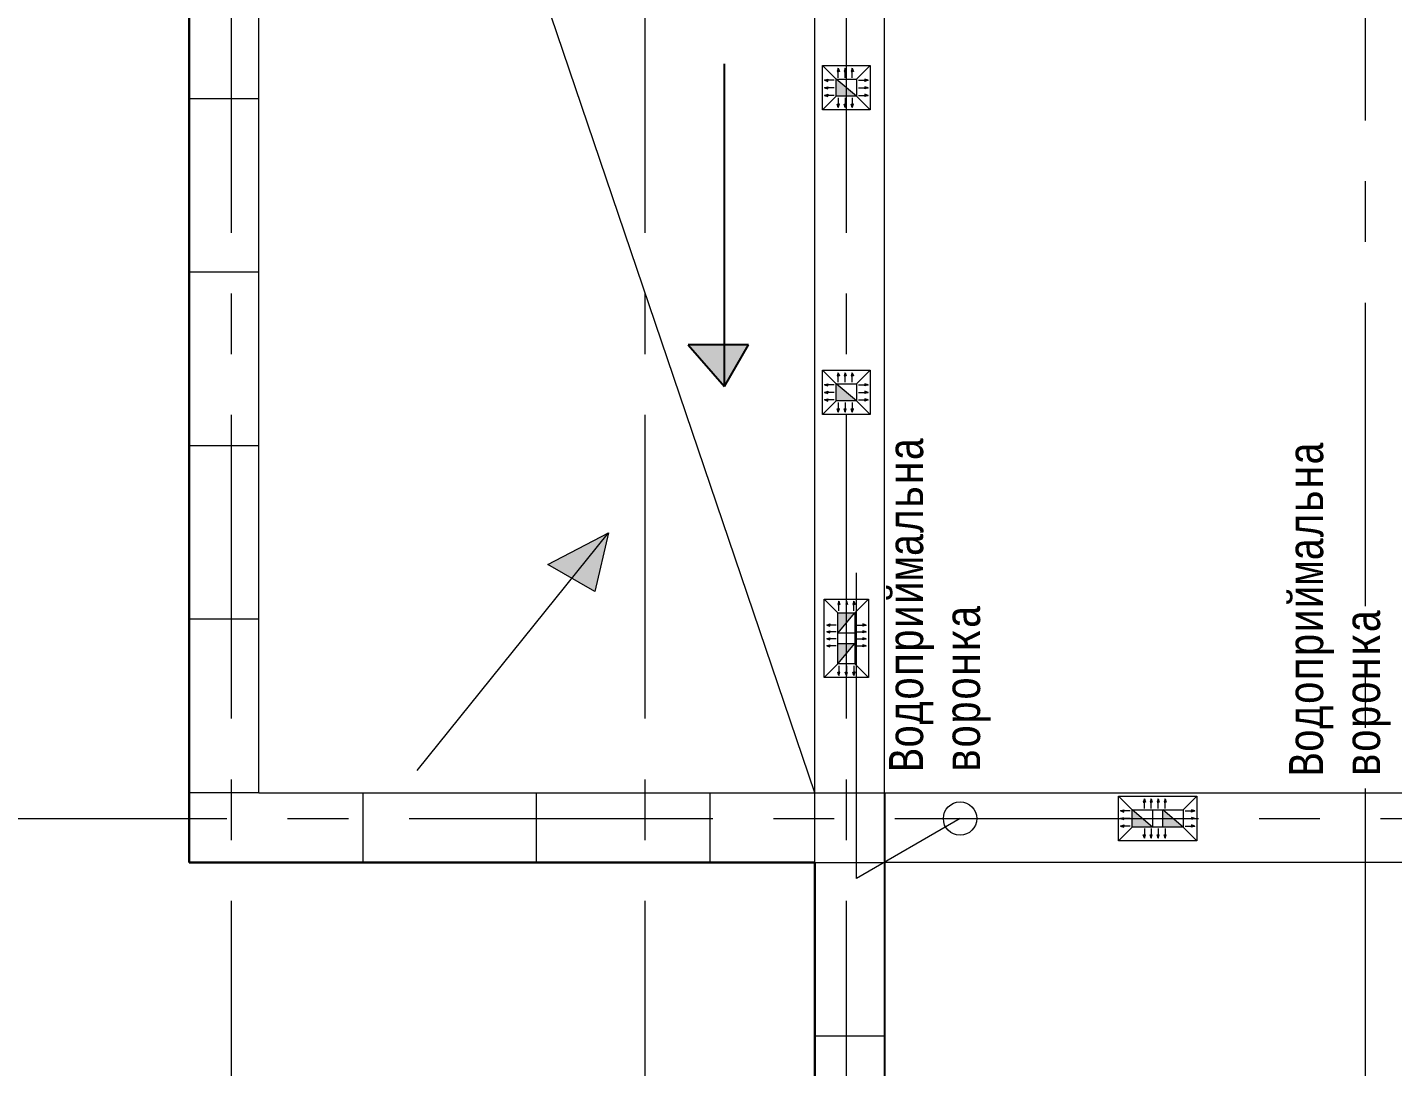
# Model space of a CAD drawing. Header units: millimetres. Extents: x -689206 to 4969298, y -1019800 to 703299.
# Drawn here: x -411986 to -401991, y -418470 to -410862 of the extents above; entities that cross this region are included whole.
import ezdxf

# ---------------------------------------------------------------- set-up
doc = ezdxf.new("R2010")
doc.units = ezdxf.units.MM
doc.linetypes.add('JIS_02_4.0', pattern=[5.5, 4, -1.5])
doc.linetypes.add('осеваяX2', pattern=[101.6, 63.5, -12.7, 12.7, -12.7])
doc.layers.add('кровля', color=211, linetype='Continuous')
doc.layers.add('четотам', color=7, linetype='Continuous')
for name, color, linetype, lineweight in [('РАЗМЕРЫ', 7, 'Continuous', 9), ('сваи', 7, 'JIS_02_4.0', 30), ('стены', 7, 'Continuous', 20)]:
    doc.layers.add(name, color=color, linetype=linetype, lineweight=lineweight)
doc.styles.add('Аннотативный', font='isocteur.ttf', dxfattribs={"width": 0.7, "height": 250})

msp = doc.modelspace()

# ---------------------------------------------------------------- hatches: boundary and pattern name
at = {"layer": 'кровля', "lineweight": 15, "true_color": 0x000000}
h = msp.add_hatch(color=18, dxfattribs=at)
h.dxf.hatch_style = 1
h.paths.add_polyline_path([(-406049.8, -411184.6), (-406041.7, -411184.6), (-406049.8, -411161)])
h.paths.add_polyline_path([(-406058, -411184.6), (-406049.8, -411184.6), (-406049.8, -411161)])
h = msp.add_hatch(color=18, dxfattribs=at)
h.dxf.hatch_style = 1
h.paths.add_polyline_path([(-405998.6, -411184.6), (-405990.5, -411184.6), (-405998.6, -411161)])
h.paths.add_polyline_path([(-406006.7, -411184.6), (-405998.6, -411184.6), (-405998.6, -411161)])
h = msp.add_hatch(color=18, dxfattribs=at)
h.dxf.hatch_style = 1
h.paths.add_polyline_path([(-405947.3, -411161), (-405955.5, -411184.6), (-405947.3, -411184.6)])
h.paths.add_polyline_path([(-405947.3, -411161), (-405947.3, -411184.6), (-405939.2, -411184.6)])
h = msp.add_hatch(color=18, dxfattribs=at)
h.dxf.hatch_style = 1
h.paths.add_polyline_path([(-406149.2, -411249.7), (-406125.6, -411257.8), (-406125.6, -411249.7)])
h.paths.add_polyline_path([(-406149.2, -411249.7), (-406125.6, -411249.7), (-406125.6, -411241.5)])
h = msp.add_hatch(color=18, dxfattribs=at)
h.dxf.hatch_style = 1
h.paths.add_polyline_path([(-406125.6, -411305), (-406125.6, -411296.8), (-406149.2, -411305)])
h.paths.add_polyline_path([(-406125.6, -411313.1), (-406125.6, -411305), (-406149.2, -411305)])
h = msp.add_hatch(color=18, dxfattribs=at)
h.dxf.hatch_style = 1
h.paths.add_polyline_path([(-405855.2, -411249.7), (-405855.2, -411257.8), (-405831.6, -411249.7)])
h.paths.add_polyline_path([(-405855.2, -411241.5), (-405855.2, -411249.7), (-405831.6, -411249.7)])
h = msp.add_hatch(color=18, dxfattribs=at)
h.dxf.hatch_style = 1
h.paths.add_polyline_path([(-405855.2, -411296.8), (-405855.2, -411305), (-405831.6, -411305)])
h.paths.add_polyline_path([(-405855.2, -411305), (-405855.2, -411313.1), (-405831.6, -411305)])
h = msp.add_hatch(color=18, dxfattribs=at)
h.dxf.hatch_style = 1
h.paths.add_polyline_path([(-406125.6, -411360.3), (-406125.6, -411352.1), (-406149.2, -411360.3)])
h.paths.add_polyline_path([(-406125.6, -411368.4), (-406125.6, -411360.3), (-406149.2, -411360.3)])
h = msp.add_hatch(color=18, dxfattribs=at)
h.dxf.hatch_style = 1
h.paths.add_polyline_path([(-405855.2, -411352.1), (-405855.2, -411360.3), (-405831.6, -411360.3)])
h.paths.add_polyline_path([(-405855.2, -411360.3), (-405855.2, -411368.4), (-405831.6, -411360.3)])
h = msp.add_hatch(color=18, dxfattribs=at)
h.dxf.hatch_style = 1
h.paths.add_polyline_path([(-406049.8, -411448.9), (-406041.7, -411425.3), (-406049.8, -411425.3)])
h.paths.add_polyline_path([(-406049.8, -411448.9), (-406049.8, -411425.3), (-406058, -411425.3)])
h = msp.add_hatch(color=18, dxfattribs=at)
h.dxf.hatch_style = 1
h.paths.add_polyline_path([(-405998.6, -411448.9), (-405990.5, -411425.3), (-405998.6, -411425.3)])
h.paths.add_polyline_path([(-405998.6, -411448.9), (-405998.6, -411425.3), (-406006.7, -411425.3)])
h = msp.add_hatch(color=18, dxfattribs=at)
h.dxf.hatch_style = 1
h.paths.add_polyline_path([(-405947.3, -411425.3), (-405955.5, -411425.3), (-405947.3, -411448.9)])
h.paths.add_polyline_path([(-405939.2, -411425.3), (-405947.3, -411425.3), (-405947.3, -411448.9)])
h = msp.add_hatch(color=18, dxfattribs=at)
h.dxf.hatch_style = 1
h.paths.add_polyline_path([(-406049.8, -413414.6), (-406041.7, -413414.6), (-406049.8, -413391)])
h.paths.add_polyline_path([(-406058, -413414.6), (-406049.8, -413414.6), (-406049.8, -413391)])
h = msp.add_hatch(color=18, dxfattribs=at)
h.dxf.hatch_style = 1
h.paths.add_polyline_path([(-405998.6, -413414.6), (-405990.5, -413414.6), (-405998.6, -413391)])
h.paths.add_polyline_path([(-406006.7, -413414.6), (-405998.6, -413414.6), (-405998.6, -413391)])
h = msp.add_hatch(color=18, dxfattribs=at)
h.dxf.hatch_style = 1
h.paths.add_polyline_path([(-405947.3, -413391), (-405955.5, -413414.6), (-405947.3, -413414.6)])
h.paths.add_polyline_path([(-405947.3, -413391), (-405947.3, -413414.6), (-405939.2, -413414.6)])
h = msp.add_hatch(color=18, dxfattribs=at)
h.dxf.hatch_style = 1
h.paths.add_polyline_path([(-406149.2, -413479.7), (-406125.6, -413487.8), (-406125.6, -413479.7)])
h.paths.add_polyline_path([(-406149.2, -413479.7), (-406125.6, -413479.7), (-406125.6, -413471.5)])
h = msp.add_hatch(color=18, dxfattribs=at)
h.dxf.hatch_style = 1
h.paths.add_polyline_path([(-405855.2, -413479.7), (-405855.2, -413487.8), (-405831.6, -413479.7)])
h.paths.add_polyline_path([(-405855.2, -413471.5), (-405855.2, -413479.7), (-405831.6, -413479.7)])
h = msp.add_hatch(color=18, dxfattribs=at)
h.dxf.hatch_style = 1
h.paths.add_polyline_path([(-406125.6, -413535), (-406125.6, -413526.8), (-406149.2, -413535)])
h.paths.add_polyline_path([(-406125.6, -413543.1), (-406125.6, -413535), (-406149.2, -413535)])
h = msp.add_hatch(color=18, dxfattribs=at)
h.dxf.hatch_style = 1
h.paths.add_polyline_path([(-406125.6, -413590.3), (-406125.6, -413582.1), (-406149.2, -413590.3)])
h.paths.add_polyline_path([(-406125.6, -413598.4), (-406125.6, -413590.3), (-406149.2, -413590.3)])
h = msp.add_hatch(color=18, dxfattribs=at)
h.dxf.hatch_style = 1
h.paths.add_polyline_path([(-405855.2, -413526.8), (-405855.2, -413535), (-405831.6, -413535)])
h.paths.add_polyline_path([(-405855.2, -413535), (-405855.2, -413543.1), (-405831.6, -413535)])
h = msp.add_hatch(color=18, dxfattribs=at)
h.dxf.hatch_style = 1
h.paths.add_polyline_path([(-405855.2, -413582.1), (-405855.2, -413590.3), (-405831.6, -413590.3)])
h.paths.add_polyline_path([(-405855.2, -413590.3), (-405855.2, -413598.4), (-405831.6, -413590.3)])
h = msp.add_hatch(color=18, dxfattribs=at)
h.dxf.hatch_style = 1
h.paths.add_polyline_path([(-406049.8, -413678.9), (-406041.7, -413655.3), (-406049.8, -413655.3)])
h.paths.add_polyline_path([(-406049.8, -413678.9), (-406049.8, -413655.3), (-406058, -413655.3)])
h = msp.add_hatch(color=18, dxfattribs=at)
h.dxf.hatch_style = 1
h.paths.add_polyline_path([(-405998.6, -413678.9), (-405990.5, -413655.3), (-405998.6, -413655.3)])
h.paths.add_polyline_path([(-405998.6, -413678.9), (-405998.6, -413655.3), (-406006.7, -413655.3)])
h = msp.add_hatch(color=18, dxfattribs=at)
h.dxf.hatch_style = 1
h.paths.add_polyline_path([(-405947.3, -413655.3), (-405955.5, -413655.3), (-405947.3, -413678.9)])
h.paths.add_polyline_path([(-405939.2, -413655.3), (-405947.3, -413655.3), (-405947.3, -413678.9)])
at = {"layer": 'кровля', "lineweight": 15}
h = msp.add_hatch(color=7, dxfattribs=at)
h.dxf.hatch_style = 1
h.paths.add_polyline_path([(-406045.7, -415086.7), (-406037.5, -415086.7), (-406045.7, -415063)])
h.paths.add_polyline_path([(-406053.8, -415086.7), (-406045.7, -415086.7), (-406045.7, -415063)])
h = msp.add_hatch(color=7, dxfattribs=at)
h.dxf.hatch_style = 1
h.paths.add_polyline_path([(-405990.4, -415086.7), (-405982.3, -415086.7), (-405990.4, -415063)])
h.paths.add_polyline_path([(-405998.5, -415086.7), (-405990.4, -415086.7), (-405990.4, -415063)])
h = msp.add_hatch(color=7, dxfattribs=at)
h.dxf.hatch_style = 1
h.paths.add_polyline_path([(-405935.1, -415063), (-405943.3, -415086.7), (-405935.1, -415086.7)])
h.paths.add_polyline_path([(-405935.1, -415063), (-405935.1, -415086.7), (-405927, -415086.7)])
h = msp.add_hatch(color=7, dxfattribs=at)
h.dxf.hatch_style = 1
h.paths.add_polyline_path([(-406134.4, -415237.3), (-406110.7, -415245.5), (-406110.7, -415237.3)])
h.paths.add_polyline_path([(-406134.4, -415237.3), (-406110.7, -415237.3), (-406110.7, -415229.2)])
h = msp.add_hatch(color=7, dxfattribs=at)
h.dxf.hatch_style = 1
h.paths.add_polyline_path([(-406134.4, -415287.1), (-406110.7, -415295.3), (-406110.7, -415287.1)])
h.paths.add_polyline_path([(-406134.4, -415287.1), (-406110.7, -415287.1), (-406110.7, -415279)])
h = msp.add_hatch(color=7, dxfattribs=at)
h.dxf.hatch_style = 1
h.paths.add_polyline_path([(-405870.1, -415237.3), (-405870.1, -415245.5), (-405846.4, -415237.3)])
h.paths.add_polyline_path([(-405870.1, -415229.2), (-405870.1, -415237.3), (-405846.4, -415237.3)])
h = msp.add_hatch(color=7, dxfattribs=at)
h.dxf.hatch_style = 1
h.paths.add_polyline_path([(-405870.1, -415287.1), (-405870.1, -415295.3), (-405846.4, -415287.1)])
h.paths.add_polyline_path([(-405870.1, -415279), (-405870.1, -415287.1), (-405846.4, -415287.1)])
h = msp.add_hatch(color=7, dxfattribs=at)
h.dxf.hatch_style = 1
h.paths.add_polyline_path([(-406134.4, -415338.4), (-406110.7, -415346.5), (-406110.7, -415338.4)])
h.paths.add_polyline_path([(-406134.4, -415338.4), (-406110.7, -415338.4), (-406110.7, -415330.2)])
h = msp.add_hatch(color=7, dxfattribs=at)
h.dxf.hatch_style = 1
h.paths.add_polyline_path([(-406110.7, -415389.6), (-406110.7, -415381.5), (-406134.4, -415389.6)])
h.paths.add_polyline_path([(-406110.7, -415397.8), (-406110.7, -415389.6), (-406134.4, -415389.6)])
h = msp.add_hatch(color=7, dxfattribs=at)
h.dxf.hatch_style = 1
h.paths.add_polyline_path([(-405870.1, -415338.4), (-405870.1, -415346.5), (-405846.4, -415338.4)])
h.paths.add_polyline_path([(-405870.1, -415330.2), (-405870.1, -415338.4), (-405846.4, -415338.4)])
h = msp.add_hatch(color=7, dxfattribs=at)
h.dxf.hatch_style = 1
h.paths.add_polyline_path([(-405846.4, -415389.6), (-405870.1, -415381.5), (-405870.1, -415389.6)])
h.paths.add_polyline_path([(-405846.4, -415389.6), (-405870.1, -415389.6), (-405870.1, -415397.8)])
h = msp.add_hatch(color=7, dxfattribs=at)
h.dxf.hatch_style = 1
h.paths.add_polyline_path([(-406045.7, -415606.9), (-406037.5, -415583.3), (-406045.7, -415583.3)])
h.paths.add_polyline_path([(-406045.7, -415606.9), (-406045.7, -415583.3), (-406053.8, -415583.3)])
h = msp.add_hatch(color=7, dxfattribs=at)
h.dxf.hatch_style = 1
h.paths.add_polyline_path([(-405935.1, -415583.3), (-405943.3, -415583.3), (-405935.1, -415606.9)])
h.paths.add_polyline_path([(-405927, -415583.3), (-405935.1, -415583.3), (-405935.1, -415606.9)])
h = msp.add_hatch(color=7, dxfattribs=at)
h.dxf.hatch_style = 1
h.paths.add_polyline_path([(-403983.2, -416598.6), (-403959.6, -416606.8), (-403959.6, -416598.6)])
h.paths.add_polyline_path([(-403983.2, -416598.6), (-403959.6, -416598.6), (-403959.6, -416590.5)])
h = msp.add_hatch(color=7, dxfattribs=at)
h.dxf.hatch_style = 1
h.paths.add_polyline_path([(-403808.9, -416533.6), (-403800.8, -416533.6), (-403808.9, -416509.9)])
h.paths.add_polyline_path([(-403817.1, -416533.6), (-403808.9, -416533.6), (-403808.9, -416509.9)])
h = msp.add_hatch(color=7, dxfattribs=at)
h.dxf.hatch_style = 1
h.paths.add_polyline_path([(-403759.1, -416533.6), (-403751, -416533.6), (-403759.1, -416509.9)])
h.paths.add_polyline_path([(-403767.3, -416533.6), (-403759.1, -416533.6), (-403759.1, -416509.9)])
h = msp.add_hatch(color=7, dxfattribs=at)
h.dxf.hatch_style = 1
h.paths.add_polyline_path([(-403707.9, -416533.6), (-403699.7, -416533.6), (-403707.9, -416509.9)])
h.paths.add_polyline_path([(-403716, -416533.6), (-403707.9, -416533.6), (-403707.9, -416509.9)])
h = msp.add_hatch(color=7, dxfattribs=at)
h.dxf.hatch_style = 1
h.paths.add_polyline_path([(-403656.6, -416509.9), (-403664.8, -416533.6), (-403656.6, -416533.6)])
h.paths.add_polyline_path([(-403656.6, -416509.9), (-403656.6, -416533.6), (-403648.5, -416533.6)])
h = msp.add_hatch(color=7, dxfattribs=at)
h.dxf.hatch_style = 1
h.paths.add_polyline_path([(-403463, -416598.6), (-403463, -416606.8), (-403439.3, -416598.6)])
h.paths.add_polyline_path([(-403463, -416590.5), (-403463, -416598.6), (-403439.3, -416598.6)])
h = msp.add_hatch(color=7, dxfattribs=at)
h.dxf.hatch_style = 1
h.paths.add_polyline_path([(-403959.6, -416653.9), (-403959.6, -416645.8), (-403983.2, -416653.9)])
h.paths.add_polyline_path([(-403959.6, -416662), (-403959.6, -416653.9), (-403983.2, -416653.9)])
h = msp.add_hatch(color=7, dxfattribs=at)
h.dxf.hatch_style = 1
h.paths.add_polyline_path([(-403959.6, -416709.2), (-403959.6, -416701.1), (-403983.2, -416709.2)])
h.paths.add_polyline_path([(-403959.6, -416717.3), (-403959.6, -416709.2), (-403983.2, -416709.2)])
h = msp.add_hatch(color=7, dxfattribs=at)
h.dxf.hatch_style = 1
h.paths.add_polyline_path([(-403439.3, -416653.9), (-403463, -416645.8), (-403463, -416653.9)])
h.paths.add_polyline_path([(-403439.3, -416653.9), (-403463, -416653.9), (-403463, -416662)])
h = msp.add_hatch(color=7, dxfattribs=at)
h.dxf.hatch_style = 1
h.paths.add_polyline_path([(-403439.3, -416709.2), (-403463, -416701.1), (-403463, -416709.2)])
h.paths.add_polyline_path([(-403439.3, -416709.2), (-403463, -416709.2), (-403463, -416717.3)])
h = msp.add_hatch(color=7, dxfattribs=at)
h.dxf.hatch_style = 1
h.paths.add_polyline_path([(-403808.9, -416797.9), (-403800.8, -416774.3), (-403808.9, -416774.3)])
h.paths.add_polyline_path([(-403808.9, -416797.9), (-403808.9, -416774.3), (-403817.1, -416774.3)])
h = msp.add_hatch(color=7, dxfattribs=at)
h.dxf.hatch_style = 1
h.paths.add_polyline_path([(-403759.1, -416797.9), (-403751, -416774.3), (-403759.1, -416774.3)])
h.paths.add_polyline_path([(-403759.1, -416797.9), (-403759.1, -416774.3), (-403767.3, -416774.3)])
h = msp.add_hatch(color=7, dxfattribs=at)
h.dxf.hatch_style = 1
h.paths.add_polyline_path([(-403707.9, -416797.9), (-403699.7, -416774.3), (-403707.9, -416774.3)])
h.paths.add_polyline_path([(-403707.9, -416797.9), (-403707.9, -416774.3), (-403716, -416774.3)])
h = msp.add_hatch(color=7, dxfattribs=at)
h.dxf.hatch_style = 1
h.paths.add_polyline_path([(-403656.6, -416774.3), (-403664.8, -416774.3), (-403656.6, -416797.9)])
h.paths.add_polyline_path([(-403648.5, -416774.3), (-403656.6, -416774.3), (-403656.6, -416797.9)])
at = {"layer": 'РАЗМЕРЫ', "lineweight": 20, "ltscale": 150}
h = msp.add_hatch(color=256, dxfattribs=at)
h.dxf.hatch_style = 1
h.paths.add_polyline_path([(-406065.4, -411242.5), (-406065.4, -411367.5), (-405915.4, -411367.5)])
h = msp.add_hatch(color=256, dxfattribs=at)
h.dxf.hatch_style = 1
h.paths.add_polyline_path([(-406065.4, -413472.5), (-406065.4, -413597.5), (-405915.4, -413597.5)])
h = msp.add_hatch(color=256, dxfattribs=at)
h.dxf.hatch_style = 1
h.paths.add_polyline_path([(-405927.9, -415148.1), (-406052.9, -415148.1), (-406052.9, -415298.1)])
h.paths.add_polyline_path([(-405927.9, -415371.8), (-406052.9, -415371.8), (-406052.9, -415521.8)])
h = msp.add_hatch(color=256, dxfattribs=at)
h.dxf.hatch_style = 1
h.paths.add_polyline_path([(-403898.2, -416591.4), (-403898.2, -416716.4), (-403748.2, -416716.4)])
h.paths.add_polyline_path([(-403674.4, -416591.4), (-403674.4, -416716.4), (-403524.4, -416716.4)])
at = {"layer": 'сваи', "lineweight": 20, "ltscale": 15000}
h = msp.add_hatch(color=256, dxfattribs=at)
h.dxf.hatch_style = 1
h.paths.add_polyline_path([(-408175.1, -414794), (-408000.3, -414895), (-407732.4, -414561.9)])
h.paths.add_polyline_path([(-408000.3, -414895), (-407832.4, -414991.9), (-407732.4, -414561.9)])
h.paths.add_polyline_path([(-406882.4, -413186.4), (-406882.4, -413490.4), (-406706.8, -413186.4)])
h.paths.add_polyline_path([(-407147.2, -413186.4), (-406882.4, -413490.4), (-406882.4, -413186.4)])
h.paths.add_polyline_path([(-401461.3, -414998.3), (-401189.5, -415366.7), (-401189.5, -414998.3)])
h.paths.add_polyline_path([(-401189.5, -414998.3), (-401189.5, -415366.7), (-400976.8, -414998.3)])
h.paths.add_polyline_path([(-401510.6, -418324.8), (-401234.3, -418324.8), (-401234.3, -417846.2)])
h.paths.add_polyline_path([(-401234.3, -417846.2), (-401234.3, -418324.8), (-400998.9, -418324.8)])
h.paths.add_polyline_path([(-395372.4, -415546.4), (-395372.4, -415850.4), (-395196.8, -415546.4)])
h.paths.add_polyline_path([(-395637.2, -415546.4), (-395372.4, -415850.4), (-395372.4, -415546.4)])
h.paths.add_polyline_path([(-395599.6, -418013.1), (-395424, -418013.1), (-395424, -417709.1)])
h.paths.add_polyline_path([(-395424, -417709.1), (-395424, -418013.1), (-395159.2, -418013.1)])
h.paths.add_polyline_path([(-390317.2, -413186.4), (-390052.4, -413490.4), (-390052.4, -413186.4)])
h.paths.add_polyline_path([(-390052.4, -413186.4), (-390052.4, -413490.4), (-389876.8, -413186.4)])
h.paths.add_polyline_path([(-389152.4, -414561.9), (-388920.2, -415004.7), (-388819.3, -414829.9)])
h.paths.add_polyline_path([(-389152.4, -414561.9), (-388819.3, -414829.9), (-388722.4, -414661.9)])

# ---------------------------------------------------------------- linework, layer by layer
at = {"layer": 'кровля', "color": 18, "lineweight": 15, "true_color": 0x000000}
for p, q in [((-406065.4, -411242.5), (-406165.4, -411142.5)), ((-406049.8, -411161), (-406058, -411184.6)), ((-406058, -411184.6), (-406049.8, -411184.6)), ((-406049.8, -411231), (-406049.8, -411161)), ((-406049.8, -411161), (-406041.7, -411184.6)), ((-406041.7, -411184.6), (-406049.8, -411184.6)), ((-405998.6, -411161), (-406006.7, -411184.6)), ((-406006.7, -411184.6), (-405998.6, -411184.6)), ((-405998.6, -411231), (-405998.6, -411161)), ((-405998.6, -411161), (-405990.5, -411184.6)), ((-405990.5, -411184.6), (-405998.6, -411184.6)), ((-405947.3, -411161), (-405955.5, -411184.6)), ((-405955.5, -411184.6), (-405947.3, -411184.6)), ((-405947.3, -411231), (-405947.3, -411161)), ((-405947.3, -411161), (-405939.2, -411184.6)), ((-405939.2, -411184.6), (-405947.3, -411184.6)), ((-405915.4, -411242.5), (-405815.4, -411142.5)), ((-406149.2, -411249.7), (-406125.6, -411241.5)), ((-406079.2, -411249.7), (-406149.2, -411249.7)), ((-406149.2, -411249.7), (-406125.6, -411257.8)), ((-406149.2, -411305), (-406125.6, -411296.8)), ((-406079.2, -411305), (-406149.2, -411305)), ((-406149.2, -411305), (-406125.6, -411313.1)), ((-406125.6, -411241.5), (-406125.6, -411249.7)), ((-406125.6, -411257.8), (-406125.6, -411249.7)), ((-406125.6, -411296.8), (-406125.6, -411305)), ((-406125.6, -411313.1), (-406125.6, -411305)), ((-405901.6, -411249.7), (-405831.6, -411249.7)), ((-405901.6, -411305), (-405831.6, -411305)), ((-405831.6, -411249.7), (-405855.2, -411241.5)), ((-405855.2, -411241.5), (-405855.2, -411249.7)), ((-405831.6, -411249.7), (-405855.2, -411257.8)), ((-405855.2, -411257.8), (-405855.2, -411249.7)), ((-405831.6, -411305), (-405855.2, -411296.8)), ((-405855.2, -411296.8), (-405855.2, -411305)), ((-405831.6, -411305), (-405855.2, -411313.1)), ((-405855.2, -411313.1), (-405855.2, -411305)), ((-406065.4, -411367.5), (-406165.4, -411467.5)), ((-406149.2, -411360.3), (-406125.6, -411352.1)), ((-406079.2, -411360.3), (-406149.2, -411360.3)), ((-406149.2, -411360.3), (-406125.6, -411368.4)), ((-406125.6, -411352.1), (-406125.6, -411360.3)), ((-406125.6, -411368.4), (-406125.6, -411360.3)), ((-406049.8, -411378.9), (-406049.8, -411448.9)), ((-405998.6, -411378.9), (-405998.6, -411448.9)), ((-405947.3, -411378.9), (-405947.3, -411448.9)), ((-405915.4, -411367.5), (-405815.4, -411467.5)), ((-405901.6, -411360.3), (-405831.6, -411360.3)), ((-405831.6, -411360.3), (-405855.2, -411352.1)), ((-405855.2, -411352.1), (-405855.2, -411360.3)), ((-405831.6, -411360.3), (-405855.2, -411368.4)), ((-405855.2, -411368.4), (-405855.2, -411360.3)), ((-406049.8, -411448.9), (-406058, -411425.3)), ((-406058, -411425.3), (-406049.8, -411425.3)), ((-406049.8, -411448.9), (-406041.7, -411425.3)), ((-406041.7, -411425.3), (-406049.8, -411425.3)), ((-405998.6, -411448.9), (-406006.7, -411425.3)), ((-406006.7, -411425.3), (-405998.6, -411425.3)), ((-405998.6, -411448.9), (-405990.5, -411425.3)), ((-405990.5, -411425.3), (-405998.6, -411425.3)), ((-405947.3, -411448.9), (-405955.5, -411425.3)), ((-405955.5, -411425.3), (-405947.3, -411425.3)), ((-405947.3, -411448.9), (-405939.2, -411425.3)), ((-405939.2, -411425.3), (-405947.3, -411425.3)), ((-406065.4, -413472.5), (-406165.4, -413372.5)), ((-406049.8, -413391), (-406058, -413414.6)), ((-406049.8, -413461), (-406049.8, -413391)), ((-406049.8, -413391), (-406041.7, -413414.6)), ((-405998.6, -413391), (-406006.7, -413414.6)), ((-405998.6, -413461), (-405998.6, -413391)), ((-405998.6, -413391), (-405990.5, -413414.6)), ((-405947.3, -413391), (-405955.5, -413414.6)), ((-405947.3, -413461), (-405947.3, -413391)), ((-405947.3, -413391), (-405939.2, -413414.6)), ((-405915.4, -413472.5), (-405815.4, -413372.5)), ((-406149.2, -413479.7), (-406125.6, -413471.5)), ((-406079.2, -413479.7), (-406149.2, -413479.7)), ((-406149.2, -413479.7), (-406125.6, -413487.8)), ((-406125.6, -413471.5), (-406125.6, -413479.7)), ((-406125.6, -413487.8), (-406125.6, -413479.7)), ((-406058, -413414.6), (-406049.8, -413414.6)), ((-406041.7, -413414.6), (-406049.8, -413414.6)), ((-406006.7, -413414.6), (-405998.6, -413414.6)), ((-405990.5, -413414.6), (-405998.6, -413414.6)), ((-405955.5, -413414.6), (-405947.3, -413414.6)), ((-405939.2, -413414.6), (-405947.3, -413414.6)), ((-405901.6, -413479.7), (-405831.6, -413479.7)), ((-405831.6, -413479.7), (-405855.2, -413471.5)), ((-405855.2, -413471.5), (-405855.2, -413479.7)), ((-405831.6, -413479.7), (-405855.2, -413487.8)), ((-405855.2, -413487.8), (-405855.2, -413479.7)), ((-406065.4, -413597.5), (-406165.4, -413697.5)), ((-406149.2, -413535), (-406125.6, -413526.8)), ((-406079.2, -413535), (-406149.2, -413535)), ((-406149.2, -413535), (-406125.6, -413543.1)), ((-406149.2, -413590.3), (-406125.6, -413582.1)), ((-406079.2, -413590.3), (-406149.2, -413590.3)), ((-406149.2, -413590.3), (-406125.6, -413598.4)), ((-406125.6, -413526.8), (-406125.6, -413535)), ((-406125.6, -413543.1), (-406125.6, -413535)), ((-406125.6, -413582.1), (-406125.6, -413590.3)), ((-406125.6, -413598.4), (-406125.6, -413590.3)), ((-405915.4, -413597.5), (-405815.4, -413697.5)), ((-405901.6, -413535), (-405831.6, -413535)), ((-405901.6, -413590.3), (-405831.6, -413590.3)), ((-405831.6, -413535), (-405855.2, -413526.8)), ((-405855.2, -413526.8), (-405855.2, -413535)), ((-405831.6, -413535), (-405855.2, -413543.1)), ((-405855.2, -413543.1), (-405855.2, -413535)), ((-405831.6, -413590.3), (-405855.2, -413582.1)), ((-405855.2, -413582.1), (-405855.2, -413590.3)), ((-405831.6, -413590.3), (-405855.2, -413598.4)), ((-405855.2, -413598.4), (-405855.2, -413590.3)), ((-406049.8, -413678.9), (-406058, -413655.3)), ((-406058, -413655.3), (-406049.8, -413655.3)), ((-406049.8, -413608.9), (-406049.8, -413678.9)), ((-406049.8, -413678.9), (-406041.7, -413655.3)), ((-406041.7, -413655.3), (-406049.8, -413655.3)), ((-405998.6, -413678.9), (-406006.7, -413655.3)), ((-406006.7, -413655.3), (-405998.6, -413655.3)), ((-405998.6, -413608.9), (-405998.6, -413678.9)), ((-405998.6, -413678.9), (-405990.5, -413655.3)), ((-405990.5, -413655.3), (-405998.6, -413655.3)), ((-405947.3, -413678.9), (-405955.5, -413655.3)), ((-405955.5, -413655.3), (-405947.3, -413655.3)), ((-405947.3, -413608.9), (-405947.3, -413678.9)), ((-405947.3, -413678.9), (-405939.2, -413655.3)), ((-405939.2, -413655.3), (-405947.3, -413655.3))]:
    msp.add_line(p, q, dxfattribs=at)
at = {"layer": 'кровля', "color": 7, "lineweight": 15}
for p, q in [((-406052.9, -415148.1), (-406152.9, -415048.1)), ((-406045.7, -415063), (-406053.8, -415086.7)), ((-406053.8, -415086.7), (-406045.7, -415086.7)), ((-406045.7, -415133), (-406045.7, -415063)), ((-406045.7, -415063), (-406037.5, -415086.7)), ((-406037.5, -415086.7), (-406045.7, -415086.7)), ((-405990.4, -415133), (-405990.4, -415063)), ((-405990.4, -415063), (-405982.3, -415086.7)), ((-405935.1, -415063), (-405943.3, -415086.7)), ((-405943.3, -415086.7), (-405935.1, -415086.7)), ((-405935.1, -415133), (-405935.1, -415063)), ((-405935.1, -415063), (-405927, -415086.7)), ((-405927, -415086.7), (-405935.1, -415086.7)), ((-405927.9, -415148.1), (-405827.9, -415048.1)), ((-406134.4, -415237.3), (-406110.7, -415229.2)), ((-406064.4, -415237.3), (-406134.4, -415237.3)), ((-406134.4, -415237.3), (-406110.7, -415245.5)), ((-406134.4, -415287.1), (-406110.7, -415279)), ((-406064.4, -415287.1), (-406134.4, -415287.1)), ((-406134.4, -415287.1), (-406110.7, -415295.3)), ((-406110.7, -415229.2), (-406110.7, -415237.3)), ((-406110.7, -415245.5), (-406110.7, -415237.3)), ((-406110.7, -415279), (-406110.7, -415287.1)), ((-406110.7, -415295.3), (-406110.7, -415287.1)), ((-405916.4, -415237.3), (-405846.4, -415237.3)), ((-405916.4, -415287.1), (-405846.4, -415287.1)), ((-405846.4, -415237.3), (-405870.1, -415229.2)), ((-405870.1, -415229.2), (-405870.1, -415237.3)), ((-405846.4, -415237.3), (-405870.1, -415245.5)), ((-405870.1, -415245.5), (-405870.1, -415237.3)), ((-405846.4, -415287.1), (-405870.1, -415279)), ((-405870.1, -415279), (-405870.1, -415287.1)), ((-405846.4, -415287.1), (-405870.1, -415295.3)), ((-405870.1, -415295.3), (-405870.1, -415287.1)), ((-406134.4, -415338.4), (-406110.7, -415330.2)), ((-406064.4, -415338.4), (-406134.4, -415338.4)), ((-406134.4, -415338.4), (-406110.7, -415346.5)), ((-406134.4, -415389.6), (-406110.7, -415381.5)), ((-406064.4, -415389.6), (-406134.4, -415389.6)), ((-406134.4, -415389.6), (-406110.7, -415397.8)), ((-406110.7, -415330.2), (-406110.7, -415338.4)), ((-406110.7, -415346.5), (-406110.7, -415338.4)), ((-406110.7, -415381.5), (-406110.7, -415389.6)), ((-406110.7, -415397.8), (-406110.7, -415389.6)), ((-405916.4, -415338.4), (-405846.4, -415338.4)), ((-405916.4, -415389.6), (-405846.4, -415389.6)), ((-405846.4, -415338.4), (-405870.1, -415330.2)), ((-405870.1, -415330.2), (-405870.1, -415338.4)), ((-405846.4, -415338.4), (-405870.1, -415346.5)), ((-405870.1, -415346.5), (-405870.1, -415338.4)), ((-405846.4, -415389.6), (-405870.1, -415381.5)), ((-405870.1, -415381.5), (-405870.1, -415389.6)), ((-405846.4, -415389.6), (-405870.1, -415397.8)), ((-405870.1, -415397.8), (-405870.1, -415389.6)), ((-406052.9, -415521.8), (-406152.9, -415621.8)), ((-406045.7, -415606.9), (-406053.8, -415583.3)), ((-406053.8, -415583.3), (-406045.7, -415583.3)), ((-406045.7, -415536.9), (-406045.7, -415606.9)), ((-406045.7, -415606.9), (-406037.5, -415583.3)), ((-406037.5, -415583.3), (-406045.7, -415583.3)), ((-405990.4, -415606.9), (-405998.5, -415583.3)), ((-405998.5, -415583.3), (-405990.4, -415583.3)), ((-405990.4, -415536.9), (-405990.4, -415606.9)), ((-405990.4, -415606.9), (-405982.3, -415583.3)), ((-405935.1, -415606.9), (-405943.3, -415583.3)), ((-405943.3, -415583.3), (-405935.1, -415583.3)), ((-405935.1, -415536.9), (-405935.1, -415606.9)), ((-405935.1, -415606.9), (-405927, -415583.3)), ((-405927, -415583.3), (-405935.1, -415583.3)), ((-405927.9, -415521.8), (-405827.9, -415621.8)), ((-403898.2, -416591.4), (-403998.2, -416491.4)), ((-403524.4, -416591.4), (-403424.4, -416491.4)), ((-403983.2, -416598.6), (-403959.6, -416590.5)), ((-403913.2, -416598.6), (-403983.2, -416598.6)), ((-403983.2, -416598.6), (-403959.6, -416606.8)), ((-403959.6, -416590.5), (-403959.6, -416598.6)), ((-403959.6, -416606.8), (-403959.6, -416598.6)), ((-403808.9, -416509.9), (-403817.1, -416533.6)), ((-403817.1, -416533.6), (-403808.9, -416533.6)), ((-403808.9, -416579.9), (-403808.9, -416509.9)), ((-403808.9, -416509.9), (-403800.8, -416533.6)), ((-403800.8, -416533.6), (-403808.9, -416533.6)), ((-403759.1, -416509.9), (-403767.3, -416533.6)), ((-403767.3, -416533.6), (-403759.1, -416533.6)), ((-403759.1, -416579.9), (-403759.1, -416509.9)), ((-403759.1, -416509.9), (-403751, -416533.6)), ((-403751, -416533.6), (-403759.1, -416533.6)), ((-403707.9, -416509.9), (-403716, -416533.6)), ((-403716, -416533.6), (-403707.9, -416533.6)), ((-403707.9, -416579.9), (-403707.9, -416509.9)), ((-403707.9, -416509.9), (-403699.7, -416533.6)), ((-403699.7, -416533.6), (-403707.9, -416533.6)), ((-403656.6, -416509.9), (-403664.8, -416533.6)), ((-403664.8, -416533.6), (-403656.6, -416533.6)), ((-403656.6, -416579.9), (-403656.6, -416509.9)), ((-403656.6, -416509.9), (-403648.5, -416533.6)), ((-403648.5, -416533.6), (-403656.6, -416533.6)), ((-403509.3, -416598.6), (-403439.3, -416598.6)), ((-403439.3, -416598.6), (-403463, -416590.5)), ((-403463, -416590.5), (-403463, -416598.6)), ((-403439.3, -416598.6), (-403463, -416606.8)), ((-403463, -416606.8), (-403463, -416598.6)), ((-403983.2, -416653.9), (-403959.6, -416645.8)), ((-403913.2, -416653.9), (-403983.2, -416653.9)), ((-403983.2, -416653.9), (-403959.6, -416662)), ((-403983.2, -416709.2), (-403959.6, -416701.1)), ((-403959.6, -416662), (-403959.6, -416653.9)), ((-403959.6, -416701.1), (-403959.6, -416709.2)), ((-403509.3, -416653.9), (-403439.3, -416653.9)), ((-403439.3, -416653.9), (-403463, -416645.8)), ((-403463, -416645.8), (-403463, -416653.9)), ((-403439.3, -416653.9), (-403463, -416662)), ((-403439.3, -416709.2), (-403463, -416701.1)), ((-403463, -416701.1), (-403463, -416709.2)), ((-403898.2, -416716.4), (-403998.2, -416816.4)), ((-403913.2, -416709.2), (-403983.2, -416709.2)), ((-403983.2, -416709.2), (-403959.6, -416717.3)), ((-403959.6, -416717.3), (-403959.6, -416709.2)), ((-403808.9, -416797.9), (-403817.1, -416774.3)), ((-403817.1, -416774.3), (-403808.9, -416774.3)), ((-403808.9, -416727.9), (-403808.9, -416797.9)), ((-403808.9, -416797.9), (-403800.8, -416774.3)), ((-403800.8, -416774.3), (-403808.9, -416774.3)), ((-403759.1, -416797.9), (-403767.3, -416774.3)), ((-403767.3, -416774.3), (-403759.1, -416774.3)), ((-403759.1, -416727.9), (-403759.1, -416797.9)), ((-403759.1, -416797.9), (-403751, -416774.3)), ((-403751, -416774.3), (-403759.1, -416774.3)), ((-403707.9, -416797.9), (-403716, -416774.3)), ((-403716, -416774.3), (-403707.9, -416774.3)), ((-403707.9, -416727.9), (-403707.9, -416797.9)), ((-403707.9, -416797.9), (-403699.7, -416774.3)), ((-403699.7, -416774.3), (-403707.9, -416774.3)), ((-403656.6, -416797.9), (-403664.8, -416774.3)), ((-403664.8, -416774.3), (-403656.6, -416774.3)), ((-403656.6, -416727.9), (-403656.6, -416797.9)), ((-403656.6, -416797.9), (-403648.5, -416774.3)), ((-403648.5, -416774.3), (-403656.6, -416774.3)), ((-403524.4, -416716.4), (-403424.4, -416816.4)), ((-403509.3, -416709.2), (-403439.3, -416709.2)), ((-403439.3, -416709.2), (-403463, -416717.3)), ((-403463, -416717.3), (-403463, -416709.2))]:
    msp.add_line(p, q, dxfattribs=at)
at = {"layer": 'кровля', "color": 18, "lineweight": 15, "true_color": 0x000000}
for points in [[(-406165.4, -411467.5), (-406165.4, -411142.5), (-405815.4, -411142.5), (-405815.4, -411467.5)], [(-406065.4, -411367.5), (-406065.4, -411242.5), (-405915.4, -411242.5), (-405915.4, -411367.5)], [(-406165.4, -413697.5), (-406165.4, -413372.5), (-405815.4, -413372.5), (-405815.4, -413697.5)], [(-406065.4, -413597.5), (-406065.4, -413472.5), (-405915.4, -413472.5), (-405915.4, -413597.5)]]:
    msp.add_lwpolyline(points, close=True, dxfattribs=at)
at = {"layer": 'кровля', "color": 7, "lineweight": 15}
for points in [[(-406152.9, -415048.1), (-405827.9, -415048.1), (-405827.9, -415621.8), (-406152.9, -415621.8)], [(-406052.9, -415148.1), (-405927.9, -415148.1), (-405927.9, -415521.8), (-406052.9, -415521.8)], [(-403998.2, -416816.4), (-403998.2, -416491.4), (-403424.4, -416491.4), (-403424.4, -416816.4)], [(-403898.2, -416716.4), (-403898.2, -416591.4), (-403524.4, -416591.4), (-403524.4, -416716.4)]]:
    msp.add_lwpolyline(points, close=True, dxfattribs=at)
at = {"layer": 'РАЗМЕРЫ', "linetype": 'осеваяX2', "lineweight": 5, "ltscale": 35}
msp.add_line((-402192.4, -398653.9), (-402192.4, -465706.6), dxfattribs=at)
at = {"layer": 'РАЗМЕРЫ', "lineweight": 20, "ltscale": 150}
for p, q in [((-406220.9, -416974.8), (-406220.9, -404472.7)), ((-405710.9, -416464.9), (-405710.9, -404472.7)), ((-410290.4, -411384.9), (-410800.4, -411384.9)), ((-410290.4, -412654.9), (-410800.4, -412654.9)), ((-410290.4, -413924.9), (-410800.4, -413924.9)), ((-405917.1, -417092.1), (-405917.1, -414855)), ((-410290.4, -415194.9), (-410800.4, -415194.9)), ((-410290.4, -416464.9), (-410800.4, -416464.9)), ((-409530.4, -416463.8), (-409530.4, -416974.9)), ((-408260.4, -416463.8), (-408260.4, -416974.9)), ((-406990.4, -416466.4), (-406990.4, -416977.6)), ((-405710.9, -416464.9), (-391036.5, -416464.9)), ((-405158.2, -416653.9), (-405917.1, -417092.1)), ((-406220.9, -416974.8), (-405710.9, -416974.8)), ((-391036.5, -416974.8), (-405710.9, -416974.8)), ((-406220.9, -418244.8), (-405710.9, -418244.8))]:
    msp.add_line(p, q, dxfattribs=at)
at = {"layer": 'РАЗМЕРЫ', "lineweight": 25, "ltscale": 150}
for p, q in [((-406882.4, -413490.4), (-406882.4, -411130)), ((-406706.8, -413186.4), (-407147.2, -413186.4)), ((-407147.2, -413186.4), (-406882.4, -413490.4)), ((-406882.4, -413490.4), (-406706.8, -413186.4))]:
    msp.add_line(p, q, dxfattribs=at)
at = {"layer": 'РАЗМЕРЫ', "lineweight": 20, "ltscale": 150}
msp.add_circle((-405158.2, -416653.9), 122, dxfattribs=at)
at = {"layer": 'сваи', "lineweight": 20, "ltscale": 15000}
for p, q in [((-406220.9, -416464.9), (-410290.4, -404472.7)), ((-409132.4, -416301.9), (-407732.4, -414561.9)), ((-408175.1, -414794), (-407732.4, -414561.9)), ((-407732.4, -414561.9), (-407832.4, -414991.9)), ((-407832.4, -414991.9), (-408175.1, -414794))]:
    msp.add_line(p, q, dxfattribs=at)
at = {"layer": 'стены', "linetype": 'осеваяX2', "lineweight": 5, "ltscale": 35}
for p, q in [((-410490.4, -465706.6), (-410490.4, -398653.9)), ((-407463, -465706.6), (-407463, -398653.9)), ((-405990.4, -465706.6), (-405990.4, -398653.9)), ((-419859.4, -416653.9), (-370018.1, -416653.9))]:
    msp.add_line(p, q, dxfattribs=at)
at = {"layer": 'стены', "lineweight": 20}
for q in [(-410290.4, -403962.7), (-410290.4, -404472.7), (-405710.9, -416464.9)]:
    msp.add_line((-410290.4, -416464.9), q, dxfattribs=at)
at = {"layer": 'стены', "lineweight": 30}
for p, q in [((-410800.4, -407191.9), (-410800.4, -416974.9)), ((-410800.4, -416974.9), (-407773.7, -416974.9)), ((-407773.7, -416974.9), (-406220.9, -416974.8)), ((-406220.9, -420529.8), (-406220.9, -416974.8))]:
    msp.add_line(p, q, dxfattribs=at)
at = {"layer": 'стены', "lineweight": 25}
msp.add_line((-405710.9, -416464.9), (-405710.9, -420505.2), dxfattribs=at)
at = {"layer": 'четотам', "color": 18, "lineweight": 15, "true_color": 0x000000}
for points in [[(-405915.4, -411367.5), (-406065.4, -411367.5), (-406065.4, -411242.5), (-405915.4, -411242.5), (-405915.4, -411367.5), (-406065.4, -411242.5)], [(-405915.4, -411367.5), (-406065.4, -411367.5), (-406065.4, -411242.5), (-405915.4, -411242.5), (-405915.4, -411367.5), (-406065.4, -411242.5)], [(-405915.4, -413597.5), (-406065.4, -413597.5), (-406065.4, -413472.5), (-405915.4, -413472.5), (-405915.4, -413597.5), (-406065.4, -413472.5)], [(-405915.4, -413597.5), (-406065.4, -413597.5), (-406065.4, -413472.5), (-405915.4, -413472.5), (-405915.4, -413597.5), (-406065.4, -413472.5)]]:
    msp.add_lwpolyline(points, dxfattribs=at)
at = {"layer": 'четотам', "color": 7, "lineweight": 15}
for points in [[(-406052.9, -415298.1), (-406052.9, -415148.1), (-405927.9, -415148.1), (-405927.9, -415298.1), (-406052.9, -415298.1), (-405927.9, -415148.1)], [(-406052.9, -415521.8), (-406052.9, -415371.8), (-405927.9, -415371.8), (-405927.9, -415521.8), (-406052.9, -415521.8), (-405927.9, -415371.8)], [(-403748.2, -416716.4), (-403898.2, -416716.4), (-403898.2, -416591.4), (-403748.2, -416591.4), (-403748.2, -416716.4), (-403898.2, -416591.4)], [(-403524.4, -416716.4), (-403674.4, -416716.4), (-403674.4, -416591.4), (-403524.4, -416591.4), (-403524.4, -416716.4), (-403674.4, -416591.4)]]:
    msp.add_lwpolyline(points, dxfattribs=at)

# ---------------------------------------------------------------- texts
at = {"layer": 'РАЗМЕРЫ', "lineweight": 20, "ltscale": 150, "char_height": 250, "width": 850, "attachment_point": 1, "rotation": 90, "style": 'Аннотативный'}
for insert in [(-405678.4, -416315.6), (-402750, -416347)]:
    msp.add_mtext('Водоприймальна воронка', dxfattribs=dict(at, insert=insert))

doc.saveas('drawing.dxf')
